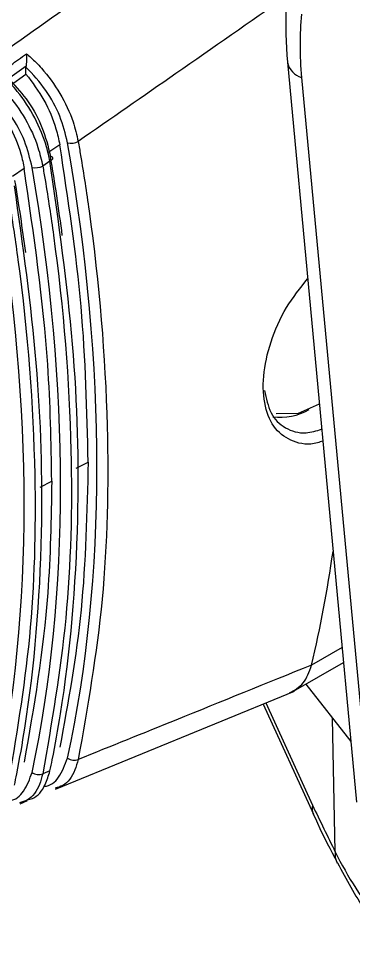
# Model space of a CAD drawing. Extents: x 2 to 136, y 1 to 99.
# Drawn here: x 97.165 to 97.591, y 10.211 to 11.378 of the extents above; entities that cross this region are included whole.
import ezdxf

# ---------------------------------------------------------------- set-up
doc = ezdxf.new("R2010")
doc.units = 0
doc.header["$MEASUREMENT"] = 0
doc.layers.add('OBJECT', color=7, linetype='CONTINUOUS')

msp = doc.modelspace()

# ---------------------------------------------------------------- linework, layer by layer
at = {"layer": 'OBJECT'}
for p, q in [((97.5069, 11.3226), (97.5946, 10.383)), ((97.1751, 11.3176), (97.1545, 11.3027)), ((97.175, 11.3164), (97.1751, 11.3176)), ((97.175, 11.3074), (97.175, 11.3164)), ((97.155, 11.2931), (97.175, 11.3074)), ((97.5249, 11.3029), (97.6127, 10.3633)), ((97.2179, 11.2177), (97.2029, 11.2076)), ((97.2054, 11.1969), (97.1963, 11.1906)), ((97.1727, 11.1875), (97.1577, 11.1775)), ((97.2388, 10.807), (97.2539, 10.8148)), ((97.1929, 10.7831), (97.2077, 10.7908)), ((97.5763, 10.5794), (97.5376, 10.5571)), ((97.5148, 10.5238), (97.5781, 10.5603)), ((97.5376, 10.5571), (97.5376, 10.5572)), ((97.5304, 10.5328), (97.5874, 10.4602)), ((97.2124, 10.3995), (97.5158, 10.5238)), ((97.4762, 10.5076), (97.5399, 10.3679)), ((97.4796, 10.509), (97.5387, 10.3793)), ((97.5676, 10.3202), (97.5642, 10.4897)), ((97.2054, 10.4227), (97.1963, 10.4191)), ((97.1674, 10.3811), (97.1769, 10.385))]:
    msp.add_line(p, q, dxfattribs=at)
at = {"layer": 'OBJECT', "flags": 128}
for points in [[(97.206, 11.2034), (97.2072, 11.2029), (97.2081, 11.2022), (97.2086, 11.2014), (97.2087, 11.2005), (97.2085, 11.1996), (97.2078, 11.1987), (97.2068, 11.1978), (97.2054, 11.1969)], [(97.5474, 10.8884), (97.5205, 10.8766), (97.4928, 10.876)]]:
    msp.add_lwpolyline(points, dxfattribs=at)
at = {"layer": 'OBJECT'}
for centre, radius, start, end in [((97.5328, 11.3282), 0.0265, 192.2412, 252.6954), ((97.2323, 11.2392), 0.0195, 256.6442, 297.5168), ((97.1874, 11.2079), 0.0194, 256.4172, 297.4923), ((97.4974, 10.9455), 0.0739, 262.918, 300.1989), ((96.0213, 10.9194), 1.5589, 346.5629, 351.9542), ((97.2361, 10.4494), 0.0132, 231.1955, 293.3664), ((97.1911, 10.4313), 0.0133, 231.369, 293.3953), ((97.5563, 10.3752), 0.0181, 166.7255, 203.9117), ((97.5923, 10.317), 0.0249, 172.7802, 206.9052)]:
    msp.add_arc(centre, radius, start, end, dxfattribs=at)
for centre, major_axis, ratio, start_param, end_param in [((97.8331, 11.1653), (-0.2198, 0.3789), 0.577378, 0.66984, 0.896178), ((95.6833, 11.7058), (-1.1233, 1.9121), 0.582398, 3.705236, 4.140027), ((95.6877, 11.71), (-1.094, 1.9283), 0.572321, 4.094067, 4.145875), ((95.6394, 11.6805), (-1.1217, 1.9093), 0.582398, 3.708599, 4.136664), ((95.6438, 11.6847), (-1.0924, 1.9255), 0.572321, 4.095586, 4.14251), ((95.5956, 11.6552), (-1.12, 1.9065), 0.582398, 3.71197, 4.133293)]:
    msp.add_ellipse(centre, major_axis=major_axis, ratio=ratio, start_param=start_param, end_param=end_param, dxfattribs=at)
for points, knots in [([(97.507, 11.4156), (97.5063, 11.4081), (97.5036, 11.3783), (97.5055, 11.3464), (97.5069, 11.3226)], [0, 0, 0, 0, 0.251372, 1, 1, 1, 1]), ([(96.7403, 11.0507), (96.7444, 11.0535), (96.7649, 11.0678), (96.8508, 11.1277), (97.0161, 11.2431), (97.1636, 11.3478), (97.2462, 11.4066)], [0, 0, 0, 0, 0.024148, 0.120739, 0.507103, 1, 1, 1, 1]), ([(97.5063, 11.4062), (97.4593, 11.3735), (97.3711, 11.312), (97.2827, 11.2506), (97.2413, 11.2219)], [0, 0, 0, 0, 0.5319324, 1, 1, 1, 1]), ([(97.1416, 11.3085), (97.1463, 11.3119), (97.1576, 11.3202), (97.1689, 11.3284), (97.1756, 11.3333)], [0, 0, 0, 0, 0.412559, 1, 1, 1, 1]), ([(97.1756, 11.3333), (97.1756, 11.3332), (97.1756, 11.3322), (97.1756, 11.3295), (97.1756, 11.3252), (97.1754, 11.3208), (97.1752, 11.3186), (97.1751, 11.3176)], [0, 0, 0, 0, 0.007749, 0.250693, 0.570356, 0.807216, 1, 1, 1, 1]), ([(97.1756, 11.3333), (97.1774, 11.3317), (97.184, 11.3262), (97.1992, 11.3108), (97.219, 11.2836), (97.2347, 11.2505), (97.2394, 11.2302), (97.2413, 11.2219)], [0, 0, 0, 0, 0.0597752, 0.2071601, 0.5014107, 0.7959341, 1, 1, 1, 1]), ([(97.2278, 11.2202), (97.225, 11.2314), (97.2195, 11.2539), (97.2008, 11.2887), (97.1838, 11.307), (97.175, 11.3164)], [0, 0, 0, 0, 0.324207, 0.64849, 1, 1, 1, 1]), ([(97.1318, 11.3013), (97.1337, 11.2997), (97.1401, 11.2942), (97.1553, 11.2786), (97.1749, 11.2512), (97.19, 11.2184), (97.1945, 11.1985), (97.1963, 11.1906)], [0, 0, 0, 0, 0.059496, 0.20846, 0.505894, 0.803609, 1, 1, 1, 1]), ([(97.2054, 11.1969), (97.2041, 11.2029), (97.2003, 11.221), (97.1872, 11.2523), (97.1674, 11.2825), (97.1512, 11.3001), (97.1435, 11.3069), (97.1416, 11.3085)], [0, 0, 0, 0, 0.148505, 0.448597, 0.748256, 0.940445, 1, 1, 1, 1]), ([(97.155, 11.2997), (97.1629, 11.2909), (97.1787, 11.2734), (97.1973, 11.2389), (97.203, 11.2156), (97.206, 11.2034)], [0, 0, 0, 0, 0.324373, 0.648691, 1, 1, 1, 1]), ([(97.175, 11.3074), (97.183, 11.2967), (97.1989, 11.2754), (97.2125, 11.2432), (97.2165, 11.2244), (97.2179, 11.2177)], [0, 0, 0, 0, 0.390005, 0.779955, 1, 1, 1, 1]), ([(97.1828, 11.189), (97.1801, 11.2002), (97.1746, 11.2227), (97.1562, 11.2571), (97.1396, 11.2752), (97.1312, 11.2845)], [0, 0, 0, 0, 0.328087, 0.656252, 1, 1, 1, 1]), ([(97.1312, 11.2759), (97.139, 11.2651), (97.1548, 11.2435), (97.1677, 11.2119), (97.1715, 11.1937), (97.1727, 11.1875)], [0, 0, 0, 0, 0.397555, 0.795054, 1, 1, 1, 1]), ([(97.2539, 10.8148), (97.2524, 10.88), (97.2494, 11.0103), (97.2284, 11.1486), (97.218, 11.2177)], [0, 0, 0, 0, 0.500491, 1, 1, 1, 1]), ([(97.2413, 11.2219), (97.2423, 11.216), (97.2474, 11.1865), (97.2663, 11.0633), (97.2821, 10.871), (97.2766, 10.6372), (97.2531, 10.5039), (97.2413, 10.4372)], [0, 0, 0, 0, 0.0206636, 0.1033312, 0.4348087, 0.7174044, 1, 1, 1, 1]), ([(97.2054, 10.4227), (97.2064, 10.4275), (97.2113, 10.4512), (97.2296, 10.553), (97.2446, 10.7258), (97.2388, 10.9625), (97.2165, 11.1188), (97.2054, 11.1969)], [0, 0, 0, 0, 0.0209466, 0.1047452, 0.4407597, 0.7203798, 1, 1, 1, 1]), ([(97.2077, 10.7908), (97.2069, 10.8397), (97.2046, 10.9676), (97.1849, 11.1035), (97.1727, 11.1875)], [0, 0, 0, 0, 0.38188, 1, 1, 1, 1]), ([(97.1963, 11.1906), (97.1973, 11.1848), (97.2023, 11.1553), (97.2209, 11.0322), (97.236, 10.8425), (97.2301, 10.6134), (97.2076, 10.4839), (97.1963, 10.4191)], [0, 0, 0, 0, 0.021019, 0.105106, 0.44228, 0.72114, 1, 1, 1, 1]), ([(97.1514, 11.1594), (97.1523, 11.1536), (97.1573, 11.1241), (97.1755, 11.0011), (97.1899, 10.814), (97.1837, 10.5896), (97.1621, 10.4639), (97.1514, 10.401)], [0, 0, 0, 0, 0.021386, 0.106942, 0.450009, 0.725004, 1, 1, 1, 1]), ([(97.1604, 10.4046), (97.1614, 10.4094), (97.1662, 10.4332), (97.1842, 10.5353), (97.1985, 10.7063), (97.1924, 10.9387), (97.1711, 11.09), (97.1604, 11.1657)], [0, 0, 0, 0, 0.021311, 0.106568, 0.448432, 0.724216, 1, 1, 1, 1]), ([(97.5518, 10.8416), (97.5495, 10.8408), (97.5356, 10.8356), (97.5136, 10.8397), (97.4903, 10.8551), (97.4771, 10.8845), (97.475, 10.9232), (97.4845, 10.9673), (97.5038, 11.0115), (97.5232, 11.0357), (97.5326, 11.0475)], [0, 0, 0, 0, 0.02735, 0.166448, 0.305711, 0.445603, 0.586056, 0.726751, 0.867348, 1, 1, 1, 1]), ([(97.4779, 10.9058), (97.48, 10.8957), (97.4843, 10.8749), (97.5034, 10.8568), (97.5262, 10.8496), (97.5437, 10.8546), (97.5504, 10.8565)], [0, 0, 0, 0, 0.264918, 0.54458, 0.824297, 1, 1, 1, 1]), ([(97.2539, 10.8148), (97.2524, 10.7513), (97.2494, 10.6244), (97.2284, 10.5099), (97.218, 10.4527)], [0, 0, 0, 0, 0.500491, 1, 1, 1, 1]), ([(97.2077, 10.7908), (97.2069, 10.7429), (97.2046, 10.6176), (97.1849, 10.504), (97.1727, 10.4338)], [0, 0, 0, 0, 0.38188, 1, 1, 1, 1]), ([(97.5376, 10.5572), (97.4802, 10.5339), (97.3815, 10.4939), (97.2827, 10.4539), (97.2413, 10.4372)], [0, 0, 0, 0, 0.58145, 1, 1, 1, 1]), ([(97.5096, 10.5218), (97.516, 10.5253), (97.5292, 10.5324), (97.5347, 10.5487), (97.5376, 10.5571)], [0, 0, 0, 0, 0.4915933, 1, 1, 1, 1]), ([(97.1971, 10.4032), (97.1975, 10.4032), (97.2057, 10.4033), (97.2184, 10.414), (97.2245, 10.4304), (97.2278, 10.4391)], [0, 0, 0, 0, 0.023078, 0.484566, 1, 1, 1, 1]), ([(97.2413, 10.4372), (97.24, 10.4327), (97.236, 10.419), (97.2264, 10.4049), (97.2153, 10.4017), (97.2119, 10.4008)], [0, 0, 0, 0, 0.257655, 0.777097, 1, 1, 1, 1]), ([(97.1766, 10.386), (97.1788, 10.3865), (97.1888, 10.3886), (97.199, 10.402), (97.2036, 10.4168), (97.2054, 10.4227)], [0, 0, 0, 0, 0.1455101, 0.6591383, 1, 1, 1, 1]), ([(97.152, 10.385), (97.1528, 10.385), (97.1613, 10.3852), (97.1738, 10.3962), (97.1797, 10.4125), (97.1828, 10.4209)], [0, 0, 0, 0, 0.044312, 0.503865, 1, 1, 1, 1]), ([(97.1963, 10.4191), (97.195, 10.4145), (97.1911, 10.4008), (97.1815, 10.3865), (97.1703, 10.3834), (97.1669, 10.3824)], [0, 0, 0, 0, 0.256322, 0.773094, 1, 1, 1, 1]), ([(97.5387, 10.3793), (97.5484, 10.3593), (97.5581, 10.3393), (97.5676, 10.3202), (97.5676, 10.3202)], [0, 0, 0, 0, 0.999971, 1, 1, 1, 1]), ([(97.5398, 10.3682), (97.5415, 10.3642), (97.5513, 10.3421), (97.5617, 10.3226), (97.5702, 10.3066)], [0, 0, 0, 0, 0.182261, 1, 1, 1, 1]), ([(97.5676, 10.3202), (97.5676, 10.3202), (97.5835, 10.2879), (97.6221, 10.2297), (97.7111, 10.1249), (97.7934, 10.0621), (97.8518, 10.0283), (97.8518, 10.0283)], [0, 0, 0, 0, 0.000004, 0.259099, 0.518181, 0.999995, 1, 1, 1, 1]), ([(97.5704, 10.3059), (97.5816, 10.2854), (97.6068, 10.2391), (97.6398, 10.1978), (97.6581, 10.1748)], [0, 0, 0, 0, 0.442887, 1, 1, 1, 1])]:
    msp.add_open_spline(points, degree=3, knots=knots, dxfattribs=at)

doc.saveas('drawing.dxf')
